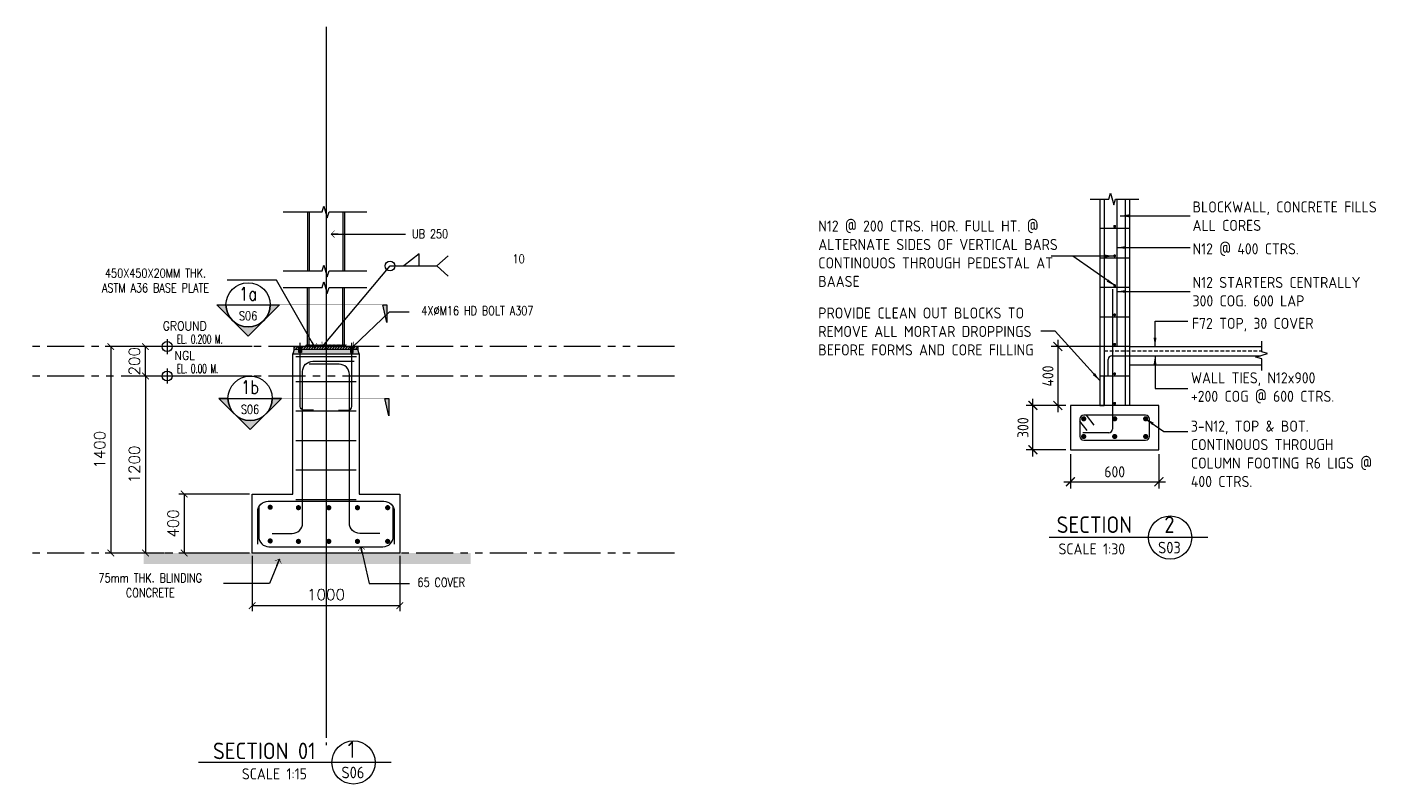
# Model space of a CAD drawing. Header units: millimetres. Extents: x -427046 to -302732, y -48485 to 25407.
# Drawn here: x -313856 to -304714, y -10566 to -5433 of the extents above; entities that cross this region are included whole.
import ezdxf
from ezdxf.enums import TextEntityAlignment as Align

# ---------------------------------------------------------------- set-up
doc = ezdxf.new("R2010")
doc.units = ezdxf.units.MM
doc.header["$LTSCALE"] = 200
doc.header["$MEASUREMENT"] = 0
doc.linetypes.add('1201S sectns & detls GFL$0$DASHED2', pattern=[0.375, 0.25, -0.125])
doc.linetypes.add('PHANTOM', pattern=[2.5, 1.25, -0.25, 0.25, -0.25, 0.25, -0.25])
for name, color, linetype in [('1201S pln footng GFL$0$B01S1---SEC---', 1, 'Continuous'), ('1201S pln footng GFL$0$D00S4TX0020---', 4, 'Continuous'), ('1201S pln footng GFL$0$D00S7TX0020---', 7, 'Continuous'), ('1201S sectns & detls GFL$0$B01SE---DIM---', 14, 'Continuous'), ('1201S sectns & detls GFL$0$D00S74S-MES---', 7, '1201S sectns & detls GFL$0$DASHED2'), ('A-ANNO-DIMS', 1, 'Continuous'), ('A-ANNO-SYMB', 1, 'Continuous'), ('A-ANNO-SYMB-ELEV', 1, 'Continuous'), ('A-ANNO-TEXT', 2, 'Continuous'), ('A-DIM', 1, 'Continuous'), ('A-ELEV-08', 8, 'Continuous'), ('A-TXT', 2, 'Continuous'), ('A-WALL', 8, 'Continuous'), ('A-WALL-FNSH', 1, 'Continuous')]:
    doc.layers.add(name, color=color, linetype=linetype)
doc.styles.add('1201S pln footng', font='isocp.shx')
doc.styles.add('RC-ANNO-RO-W080', font='romans.shx', dxfattribs={"width": 0.8})
doc.styles.add('RC-ANNO-RO-W100', font='romans.shx')
doc.styles.add('RC-ANNO-SI-W060', font='simplex.shx', dxfattribs={"width": 0.6})
doc.styles.add('RC-ANNO-SI-W080', font='simplex.shx', dxfattribs={"width": 0.8})
doc.styles.add('ST-ISOCP', font='isocp.shx')
doc.dimstyles.new('1201S sectns & detls GFL$0$scale20', dxfattribs={"dimscale": 20, "dimtxt": 2.5, "dimasz": 3, "dimexe": 1, "dimexo": 1, "dimgap": 1, "dimtad": 1, "dimdec": 0, "dimzin": 12, "dimdsep": 46, "dimtxsty": 'ST-ISOCP', "dimblk": '1201S sectns & detls GFL$0$LEADERO', "dimcen": 2.5, "dimclrd": 256, "dimclre": 256, "dimclrt": 7, "dimadec": 0, "dimazin": 3, "dimtfac": 1, "dimtdec": 0, "dimtmove": 0, "dimatfit": 3, "dimfxl": 0, "dimarcsym": 0})
doc.dimstyles.new('dim30mm', dxfattribs={"dimscale": 30, "dimtxt": 2.5, "dimasz": 2, "dimexe": 1.5, "dimexo": 1, "dimgap": 1, "dimtad": 1, "dimdec": 0, "dimzin": 0, "dimdsep": 46, "dimtxsty": 'ST-ISOCP', "dimblk": 'ARCHTICK', "dimcen": 0, "dimdle": 1.5, "dimclrd": 256, "dimclre": 256, "dimclrt": 2, "dimaunit": 1, "dimadec": 0, "dimazin": 3, "dimtfac": 1, "dimtdec": 0, "dimtix": 1, "dimtmove": 0, "dimatfit": 3, "dimfxl": 0, "dimtolj": 1, "dimtzin": 0, "dimarcsym": 0})
doc.dimstyles.new('RC-DIMS-0030', dxfattribs={"dimscale": 30, "dimtxt": 2.5, "dimasz": 2.5, "dimexe": 1.25, "dimexo": 0.625, "dimgap": 1.25, "dimtad": 1, "dimdec": 0, "dimdsep": 46, "dimtxsty": 'RC-ANNO-RO-W100', "dimblk": 'ARCHTICK', "dimcen": 2.5, "dimclrd": 1, "dimclre": 1, "dimclrt": 2, "dimadec": 0, "dimazin": 0, "dimtfac": 1, "dimtdec": 0, "dimtmove": 0, "dimatfit": 3, "dimldrblk": 'NONE', "dimfxl": 0, "dimtzin": 0, "dimlwd": -1, "dimarcsym": 0})
doc.dimstyles.new('RC-LEAD-0030', dxfattribs={"dimscale": 30, "dimtxt": 2.5, "dimasz": 2.5, "dimexe": 1.25, "dimexo": 0.625, "dimgap": 1.25, "dimtad": 1, "dimdec": 0, "dimdsep": 46, "dimtxsty": 'RC-ANNO-RO-W100', "dimblk": 'NONE', "dimcen": 2.5, "dimclrd": 1, "dimclre": 1, "dimclrt": 2, "dimadec": 0, "dimazin": 0, "dimtfac": 1, "dimtdec": 0, "dimtmove": 0, "dimatfit": 3, "dimldrblk": 'SYMB-TAGARW-0001-01', "dimfxl": 0, "dimtzin": 0, "dimlwd": -1, "dimarcsym": 0})

# ---------------------------------------------------------------- blocks, each defined once
blk = doc.blocks.new('SYMB-SLEVEL-0001-01')
at = {"color": 1}
for p, q in [((1.7, 0), (-1.7, 0)), ((0, 1.7), (0, -1.7))]:
    blk.add_line(p, q, dxfattribs=at)
blk.add_circle((0, 0), 1.12, dxfattribs=at)
blk = doc.blocks.new('ANNO-SLVLTG-0001')
at = {"color": 1}
blk.add_line((19.21, 0), (1.7, 0), dxfattribs=at)
blk.add_blockref('SYMB-SLEVEL-0001-01', (0, 0))
at = {"style": 'RC-ANNO-SI-W060', "width": 0.6}
blk.add_attdef('SCREED_LEVEL', text='', height=2, dxfattribs=at).set_placement((2.17, 0.86), align=Align.BOTTOM_LEFT)
blk = doc.blocks.new('_ArchTick')
at = {"color": 0, "linetype": 'ByBlock', "const_width": 0.15}
blk.add_lwpolyline([(-0.5, -0.5), (0.5, 0.5)], dxfattribs=at)
blk = doc.blocks.new('*D78')
at = {"layer": 'A-ANNO-DIMS', "color": 1, "lineweight": -2}
for p, q in [((-312925.3, -7799.7), (-313091, -7799.7)), ((-312925.3, -8999.7), (-313091, -8999.7))]:
    blk.add_line(p, q, dxfattribs=at)
at = {"layer": 'A-ANNO-DIMS', "color": 1}
blk.add_line((-313053.5, -7799.7), (-313053.5, -8999.7), dxfattribs=at)
at = {"layer": 'defpoints', "color": 0}
for p in [(-312906.5, -7799.7), (-313053.5, -8999.7), (-312906.5, -8999.7)]:
    blk.add_point(p, dxfattribs=at)
at = {"layer": 'A-ANNO-DIMS', "color": 1, "xscale": 45, "yscale": 45, "zscale": 45}
for p, rotation in [((-313053.5, -7799.7), 90), ((-313053.5, -8999.7), 270)]:
    blk.add_blockref('_ArchTick', p, dxfattribs=dict(at, rotation=rotation))
at = {"layer": 'A-ANNO-DIMS', "color": 2, "insert": (-313128.5, -8399.7), "char_height": 75, "attachment_point": 5, "rotation": 90, "style": 'RC-ANNO-RO-W100'}
blk.add_mtext('1200', dxfattribs=at)
blk = doc.blocks.new('_None')
blk = doc.blocks.new('*D79')
at = {"layer": 'A-ANNO-DIMS', "color": 1, "lineweight": -2}
for p, q in [((-312348.9, -8599.7), (-312828.5, -8599.7)), ((-312348.9, -8999.7), (-312828.5, -8999.7))]:
    blk.add_line(p, q, dxfattribs=at)
at = {"layer": 'A-ANNO-DIMS', "color": 1}
blk.add_line((-312791, -8599.7), (-312791, -8999.7), dxfattribs=at)
at = {"layer": 'defpoints', "color": 0}
for p in [(-312330.1, -8599.7), (-312791, -8999.7), (-312330.1, -8999.7)]:
    blk.add_point(p, dxfattribs=at)
at = {"layer": 'A-ANNO-DIMS', "color": 1, "xscale": 45, "yscale": 45, "zscale": 45}
for p, rotation in [((-312791, -8599.7), 90), ((-312791, -8999.7), 270)]:
    blk.add_blockref('_ArchTick', p, dxfattribs=dict(at, rotation=rotation))
at = {"layer": 'A-ANNO-DIMS', "color": 2, "insert": (-312866, -8799.7), "char_height": 75, "attachment_point": 5, "rotation": 90, "style": 'RC-ANNO-RO-W100'}
blk.add_mtext('400', dxfattribs=at)
blk = doc.blocks.new('*D80')
at = {"layer": 'A-ANNO-DIMS', "color": 1, "lineweight": -2}
for p, q in [((-312976.3, -7599.7), (-313091, -7599.7)), ((-312976.3, -7799.7), (-313091, -7799.7))]:
    blk.add_line(p, q, dxfattribs=at)
at = {"layer": 'A-ANNO-DIMS', "color": 1}
blk.add_line((-313053.5, -7799.7), (-313053.5, -7599.7), dxfattribs=at)
at = {"layer": 'defpoints', "color": 0}
for p in [(-313053.5, -7599.7), (-312957.5, -7599.7), (-312957.5, -7799.7)]:
    blk.add_point(p, dxfattribs=at)
at = {"layer": 'A-ANNO-DIMS', "color": 1, "xscale": 45, "yscale": 45, "zscale": 45}
for p, rotation in [((-313053.5, -7599.7), 90), ((-313053.5, -7799.7), 270)]:
    blk.add_blockref('_ArchTick', p, dxfattribs=dict(at, rotation=rotation))
at = {"layer": 'A-ANNO-DIMS', "color": 2, "insert": (-313128.5, -7699.7), "char_height": 75, "attachment_point": 5, "rotation": 90, "style": 'RC-ANNO-RO-W100'}
blk.add_mtext('200', dxfattribs=at)
blk = doc.blocks.new('*D81')
at = {"layer": 'A-ANNO-DIMS', "color": 1, "lineweight": -2}
for p, q in [((-312925.3, -7599.7), (-313326, -7599.7)), ((-312925.3, -8999.7), (-313326, -8999.7))]:
    blk.add_line(p, q, dxfattribs=at)
at = {"layer": 'A-ANNO-DIMS', "color": 1}
blk.add_line((-313288.5, -7599.7), (-313288.5, -8999.7), dxfattribs=at)
at = {"layer": 'defpoints', "color": 0}
for p in [(-312906.5, -7599.7), (-313288.5, -8999.7), (-312906.5, -8999.7)]:
    blk.add_point(p, dxfattribs=at)
at = {"layer": 'A-ANNO-DIMS', "color": 1, "xscale": 45, "yscale": 45, "zscale": 45}
for p, rotation in [((-313288.5, -7599.7), 90), ((-313288.5, -8999.7), 270)]:
    blk.add_blockref('_ArchTick', p, dxfattribs=dict(at, rotation=rotation))
at = {"layer": 'A-ANNO-DIMS', "color": 2, "insert": (-313363.5, -8299.7), "char_height": 75, "attachment_point": 5, "rotation": 90, "style": 'RC-ANNO-RO-W100'}
blk.add_mtext('1400', dxfattribs=at)
blk = doc.blocks.new('SYMB-SCTAR2-0001-02')
blk.add_hatch(color=5).paths.add_polyline_path([(0, 10.61), (-2.5, 0), (0, 0)])
at = {"color": 5}
blk.add_lwpolyline([(0, 10.61), (-2.5, 0), (0, 0)], close=True, dxfattribs=at)
blk = doc.blocks.new('ANNO-TARGET-0001-03')
at = {"color": 5}
blk.add_line((-7.5, 0), (7.5, 0), dxfattribs=at)
blk.add_circle((0, 0), 7.5, dxfattribs=at)
at = {"style": 'RC-ANNO-SI-W080', "width": 0.8}
for tag, height, p in [('DRAWING_TARGET', 4, (0, 3.75)), ('TARGET_SHEET_NO', 2, (0, -3.75))]:
    blk.add_attdef(tag, text='', height=height, dxfattribs=at).set_placement(p, align=Align.MIDDLE_CENTER)
blk = doc.blocks.new('SYMB-SCTAR1-0001-02')
h = blk.add_hatch(color=5)
edge = h.paths.add_edge_path()
edge.add_arc((0, 0), 7.5, 0, 180, ccw=False)
edge.add_line((7.5, 0), (10.61, 0))
edge.add_line((10.61, 0), (0, 10.61))
edge.add_line((0, 10.61), (-10.61, 0))
edge.add_line((-10.61, 0), (-7.5, 0))
at = {"color": 5}
blk.add_lwpolyline([(-7.5, 0, -1), (7.5, 0), (10.61, 0), (0, 10.61), (-10.61, 0)], format="xyb", close=True, dxfattribs=at)
blk = doc.blocks.new('*D56')
at = {"layer": 'A-ANNO-DIMS', "color": 1, "lineweight": -2}
for p, q in [((-312330.1, -9018.4), (-312330.1, -9394)), ((-311330.1, -9018.4), (-311330.1, -9394))]:
    blk.add_line(p, q, dxfattribs=at)
at = {"layer": 'A-ANNO-DIMS', "color": 1}
blk.add_line((-312330.1, -9356.5), (-311330.1, -9356.5), dxfattribs=at)
at = {"layer": 'defpoints', "color": 0}
for p in [(-312330.1, -8999.7), (-311330.1, -8999.7), (-311330.1, -9356.5)]:
    blk.add_point(p, dxfattribs=at)
at = {"layer": 'A-ANNO-DIMS', "color": 1, "xscale": 45, "yscale": 45, "zscale": 45, "rotation": 180}
blk.add_blockref('_ArchTick', (-312330.1, -9356.5), dxfattribs=at)
at = {"layer": 'A-ANNO-DIMS', "color": 1, "xscale": 45, "yscale": 45, "zscale": 45}
blk.add_blockref('_ArchTick', (-311330.1, -9356.5), dxfattribs=at)
at = {"layer": 'A-ANNO-DIMS', "color": 2, "insert": (-311830.1, -9281.5), "char_height": 75, "attachment_point": 5, "style": 'RC-ANNO-RO-W100'}
blk.add_mtext('1000', dxfattribs=at)
blk = doc.blocks.new('SYMB-TAGARW-0001-01')
at = {"color": 1}
blk.add_lwpolyline([(-1.04, 0), (0, 0)], dxfattribs=at)
at = {"color": 2, "const_width": 0.0792}
blk.add_lwpolyline([(-0.53, -0.53), (0, 0), (-0.53, 0.53)], dxfattribs=at)
blk = doc.blocks.new('*D57')
at = {"layer": 'A-DIM', "lineweight": -2}
for p, q in [((-306785.5, -8329.7), (-306785.5, -8561.6)), ((-306185.5, -8329.7), (-306185.5, -8561.6)), ((-306830.5, -8516.6), (-306140.5, -8516.6))]:
    blk.add_line(p, q, dxfattribs=at)
at = {"layer": 'defpoints', "color": 0}
for p in [(-306785.5, -8299.7, -24643.1), (-306185.5, -8299.7, -24643.1), (-306185.5, -8516.6)]:
    blk.add_point(p, dxfattribs=at)
at = {"layer": 'A-DIM', "lineweight": -2, "xscale": 60, "yscale": 60, "zscale": 60, "rotation": 180}
blk.add_blockref('_ArchTick', (-306785.5, -8516.6), dxfattribs=at)
at = {"layer": 'A-DIM', "lineweight": -2, "xscale": 60, "yscale": 60, "zscale": 60}
blk.add_blockref('_ArchTick', (-306185.5, -8516.6), dxfattribs=at)
at = {"layer": 'A-DIM', "color": 2, "insert": (-306485.5, -8449.1), "char_height": 75, "attachment_point": 5, "style": 'ST-ISOCP'}
blk.add_mtext('\\A1;600', dxfattribs=at)
blk = doc.blocks.new('1201S sectns & detls GFL$0$LEADERO')
blk.add_lwpolyline([(-0.25, 0), (-0.63, -0.38), (-0.54, -0.48), (-0.06, 0), (-0.54, 0.48), (-0.63, 0.38), (-0.25, 0), (-0.81, 0)])
blk = doc.blocks.new('*D52')
at = {"layer": 'A-DIM', "lineweight": -2}
for p, q in [((-306870.3, -7554.7), (-306870.3, -8044.7)), ((-306417.4, -7599.7), (-306915.3, -7599.7)), ((-306815.5, -7999.7), (-306915.3, -7999.7))]:
    blk.add_line(p, q, dxfattribs=at)
at = {"layer": 'defpoints', "color": 0}
for p in [(-306387.4, -7599.7, -24643.1), (-306870.3, -7999.7), (-306785.5, -7999.7, -24643.1)]:
    blk.add_point(p, dxfattribs=at)
at = {"layer": 'A-DIM', "lineweight": -2, "xscale": 60, "yscale": 60, "zscale": 60}
for p, rotation in [((-306870.3, -7599.7), 90), ((-306870.3, -7999.7), 270)]:
    blk.add_blockref('_ArchTick', p, dxfattribs=dict(at, rotation=rotation))
at = {"layer": 'A-DIM', "color": 2, "insert": (-306937.8, -7799.7), "char_height": 75, "attachment_point": 5, "rotation": 90, "style": 'ST-ISOCP'}
blk.add_mtext('\\A1;400', dxfattribs=at)
blk = doc.blocks.new('*D53')
at = {"layer": 'A-DIM', "lineweight": -2}
for p, q in [((-306815.5, -7999.7), (-307084.3, -7999.7)), ((-307039.3, -8344.7), (-307039.3, -7954.7)), ((-306815.5, -8299.7), (-307084.3, -8299.7))]:
    blk.add_line(p, q, dxfattribs=at)
at = {"layer": 'defpoints', "color": 0}
for p in [(-307039.3, -7999.7), (-306785.5, -7999.7, -24643.1), (-306785.5, -8299.7, -24643.1)]:
    blk.add_point(p, dxfattribs=at)
at = {"layer": 'A-DIM', "lineweight": -2, "xscale": 60, "yscale": 60, "zscale": 60}
for p, rotation in [((-307039.3, -7999.7), 90), ((-307039.3, -8299.7), 270)]:
    blk.add_blockref('_ArchTick', p, dxfattribs=dict(at, rotation=rotation))
at = {"layer": 'A-DIM', "color": 2, "insert": (-307106.8, -8149.7), "char_height": 75, "attachment_point": 5, "rotation": 90, "style": 'ST-ISOCP'}
blk.add_mtext('\\A1;300', dxfattribs=at)

msp = doc.modelspace()

# ---------------------------------------------------------------- hatches: boundary and pattern name
for points in [[(-312015.1, -7599.7), (-311995.1, -7599.7), (-311995.1, -7639.7), (-312015.1, -7639.7)], [(-311645.1, -7599.7), (-311665.1, -7599.7), (-311665.1, -7639.7), (-311645.1, -7639.7)]]:
    msp.add_hatch(color=14).paths.add_polyline_path(points)
at = {"layer": 'A-WALL-FNSH'}
h = msp.add_hatch(dxfattribs=at)
h.set_pattern_fill('AR-SAND', color=8, scale=5)
h.set_pattern_definition([(37.5, (21871.867, 241738.5), (-0.31496679, 9.63411885), [0, -7.6, 0, -8.5, 0, -8.125]), (7.5, (21871.867, 241738.5), (8.84888353, 14.11073033), [0, -4.1, 0, -6.85, 0, -2.625]), (327.5, (21865.717, 241738.5), (15.57070931, 0.02829527), [0, -2.5, 0, -9, 0, -11.75]), (317.5, (21865.717, 241738.5), (15.03063302, 4.38837782), [0, -1.25, 0, -5.9, 0, -6.75])])
h.paths.add_polyline_path([(-311605.1, -7649.7), (-311615.1, -7619.7), (-312045.1, -7619.7), (-312055.1, -7649.7)])
h = msp.add_hatch(dxfattribs=at)
h.set_pattern_fill('ANSI31', color=8, scale=100)
h.set_pattern_definition([(45, (21871.867, 241738.5), (-8.83883476, 8.83883476), [])])
h.paths.add_polyline_path([(-312045.1, -7599.7), (-311615.1, -7599.7), (-311615.1, -7619.7), (-312045.1, -7619.7)])
h = msp.add_hatch(dxfattribs=at)
h.set_pattern_fill('ANSI37', color=8, scale=50)
h.set_pattern_definition([(45, (21871.867, 241738.5), (-4.41941738, 4.41941738), []), (135, (21871.867, 241738.5), (-4.41941738, -4.41941738), [])])
h.paths.add_polyline_path([(-311967.1, -7588.3), (-311693.1, -7588.3), (-311693.1, -7599.7), (-311967.1, -7599.7)])
h = msp.add_hatch(dxfattribs=at)
h.set_pattern_fill('AR-CONC', color=1, scale=10)
h.set_pattern_definition([(50, (21871.867, 242538.5), (71.726018, -6.2752135), [7.5, -82.5]), (355, (21871.87, 242538.5), (-13.875133, 75.219213), [6, -66]), (100.451444, (21877.844, 242537.98), (57.850885, 68.943999), [6.374019, -70.114211]), (46.1842, (21871.87, 242558.5), (106.724133, -16.551928), [11.25, -123.75]), (96.635635, (21880.76, 242557.12), (93.466195, 97.41186), [9.561034, -105.171376]), (351.184164, (21871.87, 242558.5), (93.466195, 97.41186), [9, -99]), (21, (21881.867, 242553.5), (59.690705, -40.261889), [7.5, -82.5]), (326, (21881.87, 242553.5), (24.331533, 72.515005), [6, -66]), (71.451445, (21886.84, 242550.145), (84.022238, 32.253115), [6.374019, -70.114211]), (37.5, (21871.867, 242538.5), (1.2159855, 33.2893854), [0, -65.2, 0, -67, 0, -66.25]), (7.5, (21871.867, 242538.5), (26.3069537, 39.4411712), [0, -38.2, 0, -63.7, 0, -25.25]), (327.5, (21849.567, 242538.5), (53.3822436, -2.2554872), [0, -25, 0, -78, 0, -103.5]), (317.5, (21839.567, 242538.5), (58.318617, 10.010498), [0, -32.5, 0, -51.8, 0, -73.5])])
h.paths.add_polyline_path([(-313065.5, -8999.7), (-310849.1, -8999.7), (-310849.1, -9074.7), (-313065.5, -9074.7)])

# ---------------------------------------------------------------- linework, layer by layer
for p, q in [((-306586.5, -6599.7), (-306586.5, -7599.7)), ((-306384.5, -6599.7), (-306384.5, -7999.7)), ((-306384.5, -6799.7), (-306586.5, -6799.7)), ((-306384.5, -6999.7), (-306586.5, -6999.7)), ((-306384.5, -7199.7), (-306586.5, -7199.7)), ((-306384.5, -7399.7), (-306586.5, -7399.7)), ((-306586.5, -7599.7), (-306586.5, -7999.7)), ((-306384.5, -7599.7), (-306586.5, -7599.7)), ((-306384.5, -7599.7), (-305489.3, -7599.7)), ((-306384.5, -7724.7), (-305489.3, -7724.7)), ((-306384.5, -7799.7, 24643.1), (-306586.5, -7799.7, 24643.1)), ((-306384.5, -7999.7), (-306586.5, -7999.7)), ((-306384.5, -7999.7), (-306586.5, -7999.7)), ((-306671.8, -8169.5), (-306720.5, -8106.4)), ((-306624.3, -8132.9), (-306676.9, -8064.7))]:
    msp.add_line(p, q)
at = {"color": 1}
for p, q in [((-306556.5, -6599.7), (-306556.5, -7999.7)), ((-306414.5, -6599.7), (-306414.5, -7999.7))]:
    msp.add_line(p, q, dxfattribs=at)
at = {"color": 2}
for p, q in [((-306470.5, -6599.7), (-306470.5, -7599.7)), ((-306500.5, -7211.6), (-306500.5, -8159.2)), ((-306505, -7662.2), (-305497.6, -7662.2)), ((-306530, -7802.2), (-306530, -7687.2)), ((-306525.5, -8184.2), (-306700.5, -8184.2))]:
    msp.add_line(p, q, dxfattribs=at)
at = {"color": 7}
msp.add_line((-305854.9, -8894.7, 24643.1), (-306930, -8894.7, 24643.1), dxfattribs=at)
at = {"color": 5}
msp.add_line((-311388.8, -10419.6), (-312695, -10419.6), dxfattribs=at)
at = {"color": 2}
for points, const_width in [([(-306490.6, -6784.7, 1), (-306480.4, -6784.7, 1)], 9.75), ([(-306490.6, -6984.7, 1), (-306480.4, -6984.7, 1)], 9.75), ([(-306490.6, -7186.6, 1), (-306480.4, -7186.6, 1)], 9.75), ([(-306490.6, -7384.7, 1), (-306480.4, -7384.7, 1)], 9.75), ([(-306490.6, -7984.7, 1), (-306480.4, -7984.7, 1)], 9.75), ([(-306704.4, -8089.7, 1), (-306686.6, -8089.7, 1)], 17.2), ([(-306476.6, -8089.7, -1), (-306494.4, -8089.7, -1)], 17.2), ([(-306266.6, -8089.7, -1), (-306284.4, -8089.7, -1)], 17.2), ([(-306704.4, -8209.7, -1), (-306686.6, -8209.7, -1)], 17.2), ([(-306476.6, -8209.7, 1), (-306494.4, -8209.7, 1)], 17.2), ([(-306266.6, -8209.7, 1), (-306284.4, -8209.7, 1)], 17.2), ([(-312217, -8689.4, -1), (-312199.2, -8689.4, -1)], 17.2), ([(-312026, -8692.4, -1), (-312008.2, -8692.4, -1)], 17.2), ([(-311802.2, -8692.4, 1), (-311820, -8692.4, 1)], 17.2), ([(-311608.2, -8692.4, 1), (-311626, -8692.4, 1)], 17.2), ([(-311403.3, -8692.4, 1), (-311421.1, -8692.4, 1)], 17.2), ([(-312217, -8917.8, -1), (-312199.2, -8917.8, -1)], 17.2), ([(-312026, -8920.8, -1), (-312008.2, -8920.8, -1)], 17.2), ([(-311802.2, -8920.8, 1), (-311820, -8920.8, 1)], 17.2), ([(-311608.2, -8920.8, 1), (-311626, -8920.8, 1)], 17.2), ([(-311403.3, -8920.8, 1), (-311421.1, -8920.8, 1)], 17.2)]:
    msp.add_lwpolyline(points, format="xyb", close=True, dxfattribs=dict(at, const_width=const_width))
at = {"color": 2, "const_width": 9.75, "elevation": 24643.1}
for points in [[(-306490.6, -7584.7, 1), (-306480.4, -7584.7, 1)], [(-306490.6, -7784.7, 1), (-306480.4, -7784.7, 1)]]:
    msp.add_lwpolyline(points, format="xyb", close=True, dxfattribs=at)
at = {"color": 3}
msp.add_lwpolyline([(-312055.1, -8599.7), (-312055.1, -7649.7), (-311605.1, -7649.7), (-311605.1, -8599.7), (-311330.1, -8599.7), (-311330.1, -8999.7), (-312330.1, -8999.7), (-312330.1, -8599.7), (-312055.1, -8599.7)], dxfattribs=at)
at = {"color": 14}
for points in [[(-312015.1, -7599.7), (-311995.1, -7599.7), (-311995.1, -7639.7), (-312015.1, -7639.7)], [(-311645.1, -7599.7), (-311665.1, -7599.7), (-311665.1, -7639.7), (-311645.1, -7639.7)]]:
    msp.add_lwpolyline(points, close=True, dxfattribs=at)
at = {"color": 4}
for points in [[(-312194.5, -8866.8), (-312058.8, -8866.8, 0.414214), (-311988.8, -8796.8), (-311988.8, -7769.7, -0.414214), (-311918.8, -7699.7), (-311639.1, -7699.7)], [(-311465.7, -8866.8), (-311601.4, -8866.8, -0.414214), (-311671.4, -8796.8), (-311671.4, -7789.7, 0.414214), (-311741.4, -7719.7), (-311943.5, -7719.7)], [(-312292.6, -8939), (-312292.6, -8718.8, -0.414214), (-312222.6, -8648.8), (-311437.6, -8648.8, -0.414214), (-311367.6, -8718.8), (-311367.6, -8939)], [(-312286.4, -8689.8), (-312286.4, -8887.2, 0.414214), (-312216.4, -8957.2), (-311443.9, -8957.2, 0.414214), (-311373.9, -8887.2), (-311373.9, -8689.8)]]:
    msp.add_lwpolyline(points, format="xyb", dxfattribs=at)
at = {"color": 4, "elevation": 24643.1}
msp.add_lwpolyline([(-306556.5, -7799.7), (-306586.5, -7799.7), (-306586.5, -7999.7), (-306556.5, -7999.7)], close=True, dxfattribs=at)
msp.add_lwpolyline([(-306185.5, -7999.7), (-306785.5, -7999.7), (-306785.5, -8299.7), (-306185.5, -8299.7)], close=True)
at = {"color": 4}
msp.add_lwpolyline([(-306275.5, -8064.7), (-306695.5, -8064.7, 0.414214), (-306720.5, -8089.7), (-306720.5, -8209.7, 0.414214), (-306695.5, -8234.7), (-306275.5, -8234.7, 0.414214), (-306250.5, -8209.7), (-306250.5, -8089.7, 0.414214)], format="xyb", close=True, dxfattribs=at)
at = {"color": 7}
msp.add_circle((-306109.6, -8894.7, 24643.1), 146.3, dxfattribs=at)
at = {"color": 5}
msp.add_circle((-311643.4, -10419.6), 146.3, dxfattribs=at)
at = {"color": 2}
for centre, start, end in [((-306505, -7687.2), 90, 180), ((-306525.5, -8159.2), 270, 0)]:
    msp.add_arc(centre, 25, start, end, dxfattribs=at)
at = {"layer": '1201S pln footng GFL$0$B01S1---SEC---', "color": 7}
for p, q in [((-312494.5, -7951), (-312556.6, -7951)), ((-312132.3, -7951), (-312194.5, -7951))]:
    msp.add_line(p, q, dxfattribs=at)
at = {"layer": '1201S pln footng GFL$0$B01S1---SEC---', "color": 5}
msp.add_circle((-312344.5, -7951), 150, dxfattribs=at)
at = {"layer": '1201S sectns & detls GFL$0$B01SE---DIM---'}
for points in [[(-306650.8, -6599.7), (-306526.2, -6599.7), (-306514.4, -6560.1), (-306490.6, -6639.2), (-306478.8, -6599.7), (-306321.8, -6599.7)], [(-305489.3, -7762.6), (-305489.3, -7683.4), (-305528.8, -7671.5), (-305449.7, -7647.8), (-305489.3, -7635.9), (-305489.3, -7564.1)]]:
    msp.add_lwpolyline(points, dxfattribs=at)
at = {"layer": '1201S sectns & detls GFL$0$B01SE---DIM---', "color": 1}
for points in [[(-312120.9, -6687.3), (-311856.8, -6687.3), (-311844.9, -6647.8), (-311821.2, -6726.9), (-311809.3, -6687.3), (-311553.1, -6687.3)], [(-312120.9, -7087.3), (-311856.8, -7087.3), (-311844.9, -7047.8), (-311821.2, -7126.9), (-311809.3, -7087.3), (-311553.1, -7087.3)], [(-312120.9, -7199.7), (-311856.8, -7199.7), (-311844.9, -7160.1), (-311821.2, -7239.2), (-311809.3, -7199.7), (-311553.1, -7199.7)]]:
    msp.add_lwpolyline(points, dxfattribs=at)
at = {"layer": '1201S sectns & detls GFL$0$D00S74S-MES---', "ltscale": 0.5}
msp.add_line((-306556.5, -7629.7), (-305489.3, -7629.7), dxfattribs=at)
at = {"layer": 'A-ANNO-SYMB', "color": 5, "linetype": 'PHANTOM', "const_width": 2.25}
for points in [[(-312170.4, -7317.1), (-311445.4, -7317.1)], [(-312157, -7951), (-311432, -7951)]]:
    msp.add_lwpolyline(points, dxfattribs=at)
at = {"layer": 'A-ELEV-08', "linetype": 'PHANTOM'}
for p, q in [((-311830.1, -5433.2), (-311830.1, -10253.2)), ((-311830.1, -5483.2), (-311830.1, -10303.2)), ((-309469.1, -7599.7), (-313856.5, -7599.7)), ((-309469.1, -7799.7), (-313856.5, -7799.7)), ((-309469.1, -8999.7), (-313856.5, -8999.7))]:
    msp.add_line(p, q, dxfattribs=at)
at = {"layer": 'A-WALL', "color": 2}
for p, q in [((-312034.7, -7667.1), (-311623.7, -7667.1)), ((-312034.9, -7836.8), (-311625.3, -7836.8)), ((-312034.9, -8036.8), (-311625.3, -8036.8)), ((-312034.9, -8236.8), (-311625.3, -8236.8)), ((-312034.9, -8436.8), (-311625.3, -8436.8)), ((-312034.9, -8636.8), (-311625.3, -8636.8))]:
    msp.add_line(p, q, dxfattribs=at)
at = {"layer": 'A-WALL', "color": 1}
for points in [[(-311955.1, -6687.3), (-311955.1, -7087.3)], [(-311945.1, -6687.3), (-311945.1, -7087.3)], [(-311715.1, -6687.3), (-311715.1, -7087.3)], [(-311705.1, -6687.3), (-311705.1, -7087.3)], [(-311198.6, -7053.7), (-311198.6, -6971.2), (-311303.1, -7053.7)], [(-311080.1, -7053.7), (-311001.8, -6985.7)], [(-311080.1, -7053.7), (-311001.8, -7121.6)], [(-311955.1, -7599.7), (-311955.1, -7199.7)], [(-311945.1, -7599.7), (-311945.1, -7199.7)], [(-311715.1, -7599.7), (-311715.1, -7199.7)], [(-311705.1, -7599.7), (-311705.1, -7199.7)]]:
    msp.add_lwpolyline(points, dxfattribs=at)
at = {"layer": 'A-WALL', "color": 5}
for points in [[(-311914.5, -8030.3), (-311980.3, -8030.3, -0.414214), (-312005.3, -8005.3), (-312005.3, -7574.7)], [(-311745.7, -8030.3), (-311679.9, -8030.3, 0.414214), (-311654.9, -8005.3), (-311654.9, -7574.7)]]:
    msp.add_lwpolyline(points, format="xyb", dxfattribs=at)
at = {"layer": 'A-WALL', "color": 1}
msp.add_lwpolyline([(-311605.1, -7649.7), (-311615.1, -7619.7), (-312045.1, -7619.7), (-312055.1, -7649.7)], close=True, dxfattribs=at)
at = {"layer": 'A-WALL', "color": 2}
msp.add_lwpolyline([(-312045.1, -7599.7), (-311615.1, -7599.7), (-311615.1, -7619.7), (-312045.1, -7619.7)], close=True, dxfattribs=at)
at = {"layer": 'A-WALL', "color": 1}
msp.add_circle((-311396.4, -7053.7), 33.3, dxfattribs=at)

# ---------------------------------------------------------------- block references
at = {"layer": 'A-ANNO-SYMB'}
ref = msp.add_blockref('ANNO-TARGET-0001-03', (-312357.9, -7317.1), dxfattribs=dict(at, xscale=20, yscale=20, zscale=20))
ref.add_attrib('DRAWING_TARGET', '1a', dxfattribs={"layer": '0', "color": 2, "height": 90, "style": 'RC-ANNO-SI-W080', "width": 0.8}).set_placement((-312357.9, -7242.1), align=Align.MIDDLE_CENTER)
ref.add_attrib('TARGET_SHEET_NO', 'S06', dxfattribs={"layer": '0', "color": 2, "height": 60, "style": 'RC-ANNO-SI-W080', "width": 0.8}).set_placement((-312357.9, -7392.1), align=Align.MIDDLE_CENTER)
at = {"layer": 'A-ANNO-SYMB', "rotation": 180}
for name, p, xscale, yscale, zscale in [('SYMB-SCTAR1-0001-02', (-312357.9, -7317.1), -20, 20, 20), ('SYMB-SCTAR2-0001-02', (-311417.2, -7317.1), -11.25, 11.25, 11.25), ('SYMB-SCTAR1-0001-02', (-312344.5, -7951), -20, 20, 20), ('SYMB-SCTAR2-0001-02', (-311403.8, -7951), -11.25, 11.25, 11.25)]:
    msp.add_blockref(name, p, dxfattribs=dict(at, xscale=xscale, yscale=yscale, zscale=zscale))
at = {"layer": 'A-ANNO-SYMB'}
ref = msp.add_blockref('ANNO-TARGET-0001-03', (-312344.5, -7951), dxfattribs=dict(at, xscale=20, yscale=20, zscale=20))
ref.add_attrib('DRAWING_TARGET', '1b', dxfattribs={"layer": '0', "color": 2, "height": 90, "style": 'RC-ANNO-SI-W080', "width": 0.8}).set_placement((-312344.5, -7876), align=Align.MIDDLE_CENTER)
ref.add_attrib('TARGET_SHEET_NO', 'S06', dxfattribs={"layer": '0', "color": 2, "height": 60, "style": 'RC-ANNO-SI-W080', "width": 0.8}).set_placement((-312344.5, -8026), align=Align.MIDDLE_CENTER)
at = {"layer": 'A-ANNO-SYMB-ELEV'}
ref = msp.add_blockref('ANNO-SLVLTG-0001', (-312906.5, -7599.7), dxfattribs=dict(at, xscale=30, yscale=30, zscale=30))
ref.add_attrib('SCREED_LEVEL', 'EL. 0.200 M.', dxfattribs={"layer": '0', "height": 60, "style": 'RC-ANNO-SI-W060', "width": 0.6}).set_placement((-312841.5, -7597.4), align=Align.BOTTOM_LEFT)
ref = msp.add_blockref('ANNO-SLVLTG-0001', (-312906.5, -7799.7), dxfattribs=dict(at, xscale=30, yscale=30, zscale=30))
ref.add_attrib('SCREED_LEVEL', 'EL. 0.00 M.', dxfattribs={"layer": '0', "height": 60, "style": 'RC-ANNO-SI-W060', "width": 0.6}).set_placement((-312841.5, -7797.4), align=Align.BOTTOM_LEFT)

# ---------------------------------------------------------------- texts
at = {"layer": '1201S pln footng GFL$0$D00S4TX0020---', "style": '1201S pln footng'}
for s, p in [('SECTION', (-306878.5, -8863.7, 52366.6)), ('2', (-306149, -8863.7, 52366.6)), ('1', (-311682.8, -10388.6, 27723.5))]:
    msp.add_text(s, height=112.5, dxfattribs=at).set_placement(p)
at = {"layer": '1201S pln footng GFL$0$D00S4TX0020---', "insert": (-312595.6, -10285, 27723.5), "char_height": 112.5, "width": 701.956, "attachment_point": 1, "style": '1201S pln footng'}
msp.add_mtext('SECTION 01', dxfattribs=at)
at = {"layer": '1201S pln footng GFL$0$D00S7TX0020---', "style": '1201S pln footng'}
msp.add_text('S03', height=78.75, dxfattribs=at).set_placement((-306191.6, -9002.2, 52366.6))
at = {"layer": '1201S pln footng GFL$0$D00S7TX0020---', "color": 2, "style": '1201S pln footng'}
msp.add_text('S06', height=78.75, dxfattribs=at).set_placement((-311725.5, -10527.1, 27723.5))
at = {"layer": 'A-ANNO-TEXT', "char_height": 60, "attachment_point": 5, "style": 'RC-ANNO-RO-W080'}
for s, insert, width in [('UB 250', (-311124.5, -6836.2), 897.972), ('10', (-310524.7, -7005.5), 1311.139), ('450X450X20MM THK. ASTM A36 BASE PLATE', (-312985.2, -7152.3), 897.972), ('4X∅M16 HD BOLT A307 ', (-310804.2, -7356.6), 897.972), ('{\\W0.9;GROUND}', (-312787.3, -7460.4, -11848), 1311.139), ('{\\Fromans|c0;\\W0.9;NGL}', (-312787.3, -7660.4, -11848), 1311.139), ('75mm THK. BLINDING CONCRETE', (-313021.1, -9218.9), 897.972), ('65 COVER', (-311048.8, -9198.7, -11848), 897.972)]:
    msp.add_mtext(s, dxfattribs=dict(at, insert=insert, width=width))
at = {"layer": 'A-TXT', "style": 'ST-ISOCP'}
for s, p in [('SCALE 1:30', (-306866.1, -9009.6, 52366.6)), ('SCALE 1:15', (-312400, -10534.5, 27723.5))]:
    msp.add_text(s, height=75, dxfattribs=at).set_placement(p)
at = {"layer": 'A-TXT', "char_height": 75, "attachment_point": 1, "style": 'ST-ISOCP'}
for s, insert, width in [('BLOCKWALL, CONCRETE FILLS ALL CORES', (-305957.4, -6616, -36491.1), 1315.569), ('N12 @ 200 CTRS. HOR. FULL HT. @ ALTERNATE SIDES OF VERTICAL BARS CONTINOUOS THROUGH PEDESTAL AT BAASE', (-308493.8, -6745.5, -85777.3), 1667.569), ('N12 @ 400 CTRS.', (-305957.4, -6899.9, -11848), 1315.569), ('N12 STARTERS CENTRALLY 300 COG. 600 LAP ', (-305957.4, -7127.6, -61134.2), 1315.569), ('PROVIDE CLEAN OUT BLOCKS TO REMOVE ALL MORTAR DROPPINGS BEFORE FORMS AND CORE FILLING', (-308493.8, -7335, -85777.3), 1667.569), ('F72 TOP, 30 COVER', (-305962, -7405.2, -11848), 1315.569), ('WALL TIES, N12x900\\P+200 COG @ 600 CTRS.', (-305968.5, -7774.7, -11848), 1315.569), ('3-N12, TOP & BOT. CONTINOUOS THROUGH COLUMN FOOTING R6 LIGS @ 400 CTRS.', (-305968.8, -8102.2, -11848), 1315.569)]:
    msp.add_mtext(s, dxfattribs=dict(at, insert=insert, width=width))

# ---------------------------------------------------------------- dimensions: what is measured, and where the dimension line sits
at = {"layer": 'A-ANNO-DIMS'}
for p1, p2, distance, picture, middle in [((-312906.5, -7599.7), (-312906.5, -8999.7), -382, '*D81', (-313363.5, -8299.7)), ((-312906.5, -7799.7), (-312906.5, -8999.7), -147, '*D78', (-313128.5, -8399.7)), ((-312330.1, -8599.7), (-312330.1, -8999.7), -460.9, '*D79', (-312866, -8799.7)), ((-312330.1, -8999.7), (-311330.1, -8999.7), -356.8, '*D56', (-311830.1, -9281.5))]:
    dim = msp.add_aligned_dim(p1=p1, p2=p2, distance=distance, dimstyle='RC-DIMS-0030', override={"dimasz": 1.5}, dxfattribs=at)
    dim.commit()
    dim.dimension.update_dxf_attribs({"geometry": picture, "text_midpoint": middle})
dim = msp.add_linear_dim(base=(-313053.5, -7599.7), p1=(-312957.5, -7799.7), p2=(-312957.5, -7599.7), angle=90, dimstyle='RC-DIMS-0030', override={"dimasz": 1.5}, dxfattribs=at)
dim.commit()
dim.dimension.update_dxf_attribs({"geometry": '*D80', "text_midpoint": (-313053.5, -7699.7), "dimtype": 160})
at = {"layer": 'A-DIM'}
for base, p1, angle, picture, middle in [((-306870.3, -7999.7, 24643.1), (-306387.4, -7599.7), 90, '*D52', (-306937.8, -7799.7, 24643.1)), ((-307039.3, -7999.7, 24643.1), (-306785.5, -8299.7), 270, '*D53', (-307106.8, -8149.7, 24643.1))]:
    dim = msp.add_linear_dim(base=base, p1=p1, p2=(-306785.5, -7999.7), angle=angle, dimstyle='dim30mm', dxfattribs=at)
    dim.commit()
    dim.dimension.update_dxf_attribs({"geometry": picture, "text_midpoint": middle})
dim = msp.add_linear_dim(base=(-306185.5, -8516.6, 24643.1), p1=(-306785.5, -8299.7), p2=(-306185.5, -8299.7), dimstyle='dim30mm', dxfattribs=at)
dim.commit()
dim.dimension.update_dxf_attribs({"geometry": '*D57', "text_midpoint": (-306485.5, -8449.1, 24643.1)})

# ---------------------------------------------------------------- leaders
at = {"layer": '1201S sectns & detls GFL$0$B01SE---DIM---'}
msp.add_leader([(-306275.5, -8089.7), (-306151.4, -8176), (-305989.9, -8176)], dimstyle='1201S sectns & detls GFL$0$scale20', override={"dimgap": 1, "dimtad": 0}, dxfattribs=at)
at = {"layer": 'A-ANNO-TEXT'}
for points in [[(-311795.6, -6837.5), (-311292, -6837.5)], [(-311854.9, -7599.7), (-311396.4, -7053.7), (-311080.1, -7053.7)], [(-311903.5, -7608.8), (-312165, -7150.7), (-312499, -7150.7)], [(-311644.9, -7599.7), (-311399.5, -7363.7), (-311266.3, -7363.7)], [(-311594.4, -8957.2), (-311537.2, -9207), (-311264, -9207)], [(-312146.2, -9040.5), (-312212.7, -9207), (-312525, -9207)]]:
    msp.add_leader(points, dimstyle='RC-LEAD-0030', override={"dimasz": 1.5}, dxfattribs=at)
at = {"layer": 'A-DIM'}
for points in [[(-306448.3, -6713.7), (-305973.3, -6713.7)], [(-306470.5, -6928.7), (-305973.3, -6928.7)], [(-306490.6, -6986.6), (-306916.8, -6986.6)], [(-306485.5, -7186.6), (-306769.3, -6986.6), (-306916.8, -6986.6)], [(-306470.5, -7226.7), (-305973.3, -7226.7)], [(-306586.5, -7831.1, 24643.1), (-306887.8, -7495.6, 24643.1), (-306986.3, -7495.6, 24643.1)], [(-306212, -7599.7), (-306212, -7428.4), (-305989.9, -7428.4)], [(-306212, -7662.2), (-306212, -7884), (-305989.9, -7884)]]:
    msp.add_leader(points, dimstyle='dim30mm', dxfattribs=at)

doc.saveas('drawing.dxf')
